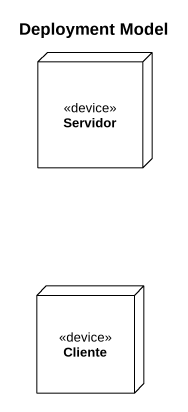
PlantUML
@startuml
title Deployment Model
node Servidor <<device>>
node Cliente <<device>>
@enduml
